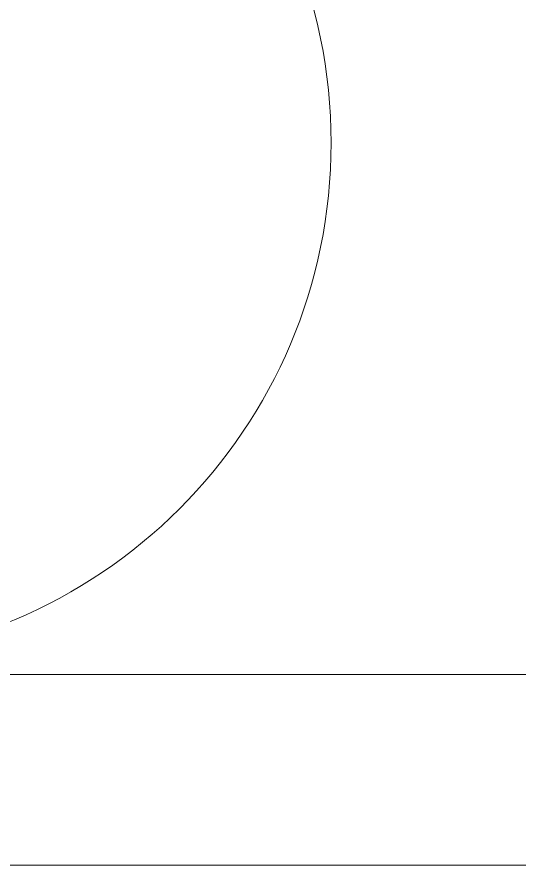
# Model space of a CAD drawing. Header units: millimetres. Extents: x 1333 to 106363, y -60675 to -5704.
# Drawn here: x 7827.5 to 7898.5, y -60459.9 to -60339.7 of the extents above; entities that cross this region are included whole.
import ezdxf

# ---------------------------------------------------------------- set-up
doc = ezdxf.new("R2010")
doc.units = ezdxf.units.MM
doc.header["$LTSCALE"] = 0.5
doc.layers.add('图框', color=7, linetype='Continuous', lineweight=18)
doc.layers.add('标注线', color=3, linetype='Continuous', lineweight=18)
doc.layers.add('打印', color=7, linetype='Continuous', lineweight=15, plot=False)
doc.layers.add('打印-禁用', color=7, linetype='Continuous', lineweight=15, plot=False)

# ---------------------------------------------------------------- blocks, each defined once
blk = doc.blocks.new('GZDEH零件A3图框V01版')
at = {"layer": '图框', "linetype": 'Continuous'}
blk.add_line((2882.49, -1832.961), (3272.49, -1832.961), dxfattribs=at)
at = {"layer": '打印-禁用', "linetype": 'Continuous'}
blk.add_line((2857.49, -1846.461), (3277.49, -1846.461), dxfattribs=at)
blk = doc.blocks.new('DEH A3')
at = {"layer": '图框'}
blk.add_blockref('GZDEH零件A3图框V01版', (-2857.49, 1846.461), dxfattribs=at)
blk = doc.blocks.new('A$C3D6C2CD6')
at = {"layer": '标注线', "linetype": 'ByBlock'}
blk.add_circle((42.4, 89.92), 146.75, dxfattribs=at)

msp = doc.modelspace()

# ---------------------------------------------------------------- linework, layer by layer
at = {"layer": '打印'}
msp.add_lwpolyline([(7430.556, -59865.865), (8270.556, -59865.865), (8270.556, -60459.865), (7430.556, -60459.865)], close=True, dxfattribs=at)

# ---------------------------------------------------------------- block references
at = {"layer": '图框', "xscale": 2, "yscale": 2, "zscale": 2}
msp.add_blockref('DEH A3', (7430.556, -60459.865), dxfattribs=at)
at = {"layer": '标注线', "linetype": 'ByBlock', "xscale": 0.5, "yscale": 0.5, "zscale": 0.5}
msp.add_blockref('A$C3D6C2CD6', (7777.377, -60402.468), dxfattribs=at)

doc.saveas('drawing.dxf')
